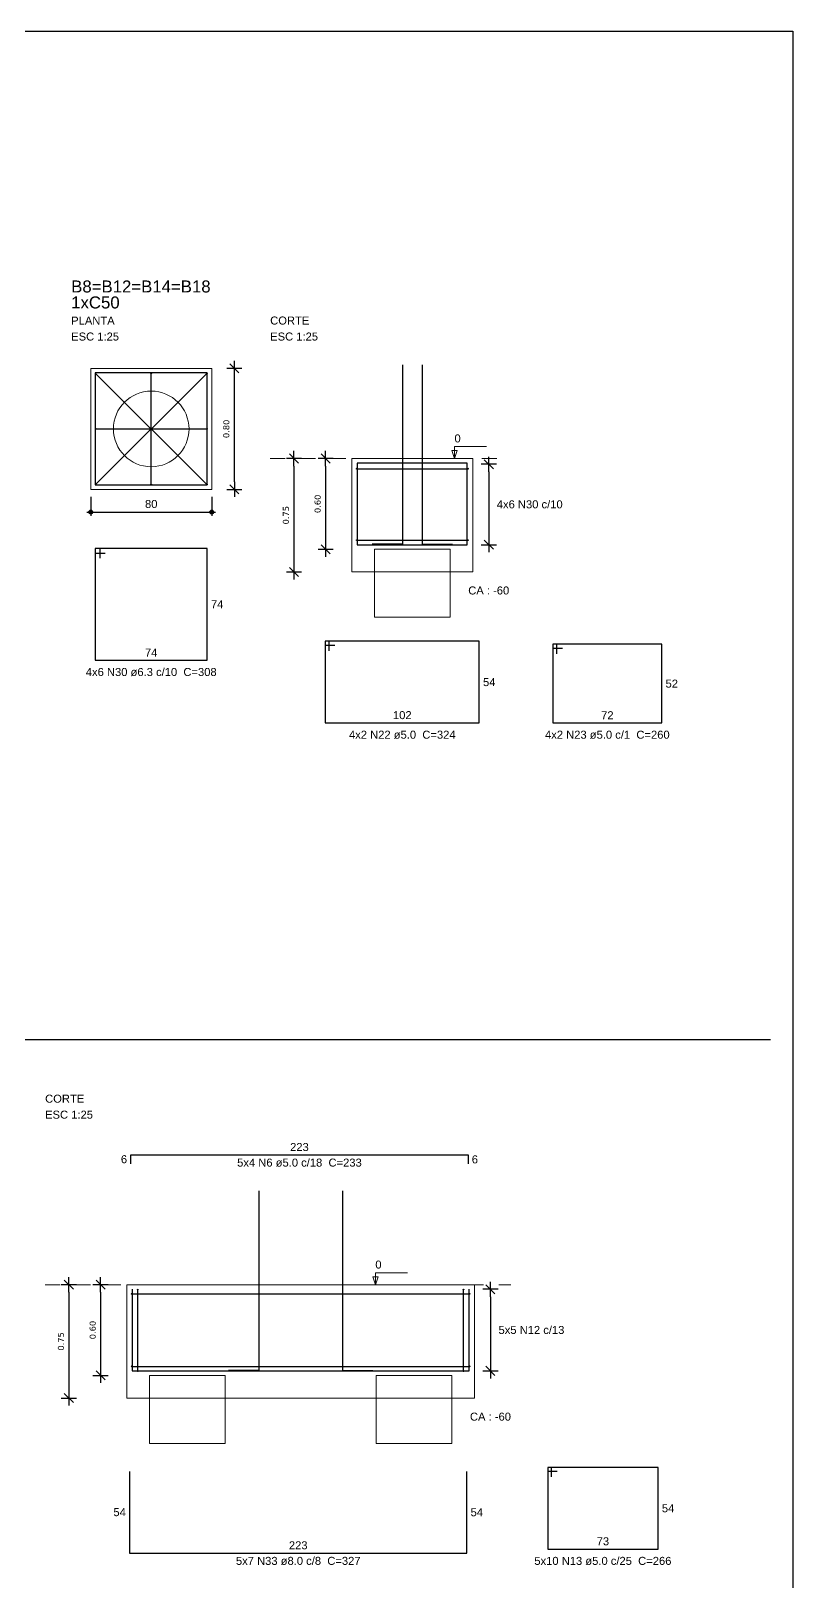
# Model space of a CAD drawing. Extents: x 25 to 1028, y -81 to 176.
# Drawn here: x 878.68 to 883.72, y -7.76 to 2.49 of the extents above; entities that cross this region are included whole.
import ezdxf

# ---------------------------------------------------------------- set-up
doc = ezdxf.new("R2010")
doc.units = 0
doc.header["$LTSCALE"] = 0.3
doc.header["$PDSIZE"] = 0.1
doc.linetypes.add('DOT2', pattern=[3.175, 0, -3.175])
doc.layers.get('0').update_dxf_attribs({"linetype": 'CONTINUOUS'})
doc.layers.get('Defpoints').update_dxf_attribs({"linetype": 'CONTINUOUS'})
doc.layers.add('ARQ-CTA-1_025', color=1, linetype='CONTINUOUS')
for name, color, linetype, lineweight in [('DT-Barras na forma', 2, 'CONTINUOUS', 30), ('DT-Barras rebatidas', 2, 'CONTINUOUS', 30), ('DT-Forma', 5, 'CONTINUOUS', 5), ('DT-Pontilhado', 9, 'DOT2', 5), ('DT-Textos', 7, 'CONTINUOUS', 5), ('DT-Título', 3, 'CONTINUOUS', 20), ('LC-Estacas dos blocos', 1, 'CONTINUOUS', 20)]:
    doc.layers.add(name, color=color, linetype=linetype, lineweight=lineweight)
doc.layers.add('VPort', color=45, linetype='CONTINUOUS', plot=False)
doc.styles.add('Arial', font='arial.ttf')
doc.styles.add('FNDE Texto Cota 0025', font='verdana.ttf', dxfattribs={"height": 0.04})
doc.dimstyles.new('FNDE 1-0025', dxfattribs={"dimscale": 5, "dimtxt": 0.04, "dimasz": 0.01, "dimexe": 0.15, "dimexo": 0.15, "dimgap": 0.005, "dimtad": 1, "dimzin": 1, "dimdsep": 46, "dimtxsty": 'FNDE Texto Cota 0025', "dimblk": 'tic', "dimcen": 0.015, "dimdle": 0.15, "dimse1": 1, "dimse2": 1, "dimclrd": 251, "dimclre": 251, "dimclrt": 256, "dimaunit": 1, "dimadec": 3, "dimazin": 0, "dimtfac": 1, "dimtix": 1, "dimtmove": 2, "dimatfit": 3, "dimfxl": 0.15, "dimtvp": 1, "dimtolj": 1, "dimtzin": 0, "dimarcsym": 0})

# ---------------------------------------------------------------- blocks, each defined once
blk = doc.blocks.new('tic')
at = {"color": 251}
for p, q in [((-1, 0), (1, 0)), ((0, -1), (0, 1))]:
    blk.add_line(p, q, dxfattribs=at)
blk.add_line((-0.6, -0.6), (0.6, 0.6))
blk = doc.blocks.new('*D672')
at = {"layer": 'ARQ-CTA-1_025', "color": 251, "lineweight": -2}
blk.add_line((879.142, -5.851), (879.142, -6.351), dxfattribs=at)
at = {"layer": 'Defpoints', "color": 0}
for p in [(879.315, -5.801), (879.142, -6.401), (879.315, -6.401)]:
    blk.add_point(p, dxfattribs=at)
at = {"layer": 'ARQ-CTA-1_025', "color": 251, "lineweight": -2, "xscale": 0.05, "yscale": 0.05, "zscale": 0.05}
for p, rotation in [((879.142, -5.801), 90), ((879.142, -6.401), 270)]:
    blk.add_blockref('tic', p, dxfattribs=dict(at, rotation=rotation))
at = {"layer": 'ARQ-CTA-1_025', "insert": (879.09, -6.101), "char_height": 0.04, "attachment_point": 5, "rotation": 90, "style": 'FNDE Texto Cota 0025'}
blk.add_mtext('\\A1;0.60', dxfattribs=at)
blk = doc.blocks.new('*D673')
at = {"layer": 'ARQ-CTA-1_025', "color": 251, "lineweight": -2}
blk.add_line((878.932, -5.851), (878.932, -6.501), dxfattribs=at)
at = {"layer": 'Defpoints', "color": 0}
for p in [(879.315, -5.801), (878.932, -6.551), (879.315, -6.551)]:
    blk.add_point(p, dxfattribs=at)
at = {"layer": 'ARQ-CTA-1_025', "color": 251, "lineweight": -2, "xscale": 0.05, "yscale": 0.05, "zscale": 0.05}
for p, rotation in [((878.932, -5.801), 90), ((878.932, -6.551), 270)]:
    blk.add_blockref('tic', p, dxfattribs=dict(at, rotation=rotation))
at = {"layer": 'ARQ-CTA-1_025', "insert": (878.88, -6.176), "char_height": 0.04, "attachment_point": 5, "rotation": 90, "style": 'FNDE Texto Cota 0025'}
blk.add_mtext('\\A1;0.75', dxfattribs=at)
blk = doc.blocks.new('*D674')
at = {"layer": 'ARQ-CTA-1_025', "color": 251, "lineweight": -2}
blk.add_line((881.721, -5.881), (881.721, -6.321), dxfattribs=at)
at = {"layer": 'Defpoints', "color": 0}
for p in [(881.615, -5.831), (881.615, -6.371), (881.721, -6.371)]:
    blk.add_point(p, dxfattribs=at)
at = {"layer": 'ARQ-CTA-1_025', "color": 251, "lineweight": -2, "xscale": 0.05, "yscale": 0.05, "zscale": 0.05}
for p, rotation in [((881.721, -5.831), 90), ((881.721, -6.371), 270)]:
    blk.add_blockref('tic', p, dxfattribs=dict(at, rotation=rotation))
blk = doc.blocks.new('*D693')
at = {"layer": 'ARQ-CTA-1_025', "color": 251, "lineweight": -2}
blk.add_line((880.027, -0.49), (880.027, 0.21), dxfattribs=at)
at = {"layer": 'Defpoints', "color": 0}
for p in [(879.877, 0.26), (880.027, 0.26), (879.877, -0.54)]:
    blk.add_point(p, dxfattribs=at)
at = {"layer": 'ARQ-CTA-1_025', "color": 251, "lineweight": -2, "xscale": 0.05, "yscale": 0.05, "zscale": 0.05}
for p, rotation in [((880.027, 0.26), 90), ((880.027, -0.54), 270)]:
    blk.add_blockref('tic', p, dxfattribs=dict(at, rotation=rotation))
at = {"layer": 'ARQ-CTA-1_025', "insert": (879.974, -0.14), "char_height": 0.04, "attachment_point": 5, "rotation": 90, "style": 'FNDE Texto Cota 0025'}
blk.add_mtext('\\A1;0.80', dxfattribs=at)
blk = doc.blocks.new('*D694')
at = {"layer": 'ARQ-CTA-1_025', "color": 251, "lineweight": -2}
blk.add_line((880.631, -0.386), (880.631, -0.886), dxfattribs=at)
at = {"layer": 'Defpoints', "color": 0}
for p in [(880.804, -0.336), (880.631, -0.936), (880.804, -0.936)]:
    blk.add_point(p, dxfattribs=at)
at = {"layer": 'ARQ-CTA-1_025', "color": 251, "lineweight": -2, "xscale": 0.05, "yscale": 0.05, "zscale": 0.05}
for p, rotation in [((880.631, -0.336), 90), ((880.631, -0.936), 270)]:
    blk.add_blockref('tic', p, dxfattribs=dict(at, rotation=rotation))
at = {"layer": 'ARQ-CTA-1_025', "insert": (880.578, -0.636), "char_height": 0.04, "attachment_point": 5, "rotation": 90, "style": 'FNDE Texto Cota 0025'}
blk.add_mtext('\\A1;0.60', dxfattribs=at)
blk = doc.blocks.new('*D695')
at = {"layer": 'ARQ-CTA-1_025', "color": 251, "lineweight": -2}
blk.add_line((880.421, -0.386), (880.421, -1.036), dxfattribs=at)
at = {"layer": 'Defpoints', "color": 0}
for p in [(880.804, -0.336), (880.421, -1.086), (880.804, -1.086)]:
    blk.add_point(p, dxfattribs=at)
at = {"layer": 'ARQ-CTA-1_025', "color": 251, "lineweight": -2, "xscale": 0.05, "yscale": 0.05, "zscale": 0.05}
for p, rotation in [((880.421, -0.336), 90), ((880.421, -1.086), 270)]:
    blk.add_blockref('tic', p, dxfattribs=dict(at, rotation=rotation))
at = {"layer": 'ARQ-CTA-1_025', "insert": (880.368, -0.711), "char_height": 0.04, "attachment_point": 5, "rotation": 90, "style": 'FNDE Texto Cota 0025'}
blk.add_mtext('\\A1;0.75', dxfattribs=at)
blk = doc.blocks.new('*D696')
at = {"layer": 'ARQ-CTA-1_025', "color": 251, "lineweight": -2}
blk.add_line((881.71, -0.424), (881.71, -0.856), dxfattribs=at)
at = {"layer": 'Defpoints', "color": 0}
for p in [(881.604, -0.374), (881.604, -0.906), (881.71, -0.906)]:
    blk.add_point(p, dxfattribs=at)
at = {"layer": 'ARQ-CTA-1_025', "color": 251, "lineweight": -2, "xscale": 0.05, "yscale": 0.05, "zscale": 0.05}
for p, rotation in [((881.71, -0.374), 90), ((881.71, -0.906), 270)]:
    blk.add_blockref('tic', p, dxfattribs=dict(at, rotation=rotation))

msp = doc.modelspace()

# ---------------------------------------------------------------- linework, layer by layer
at = {"layer": 'ARQ-CTA-1_025'}
for p, q in [((879.07711807, -0.5903125), (879.07711807, -0.7153125)), ((879.87711807, -0.5903125), (879.87711807, -0.7153125)), ((879.05211807, -0.6903125), (879.90211807, -0.6903125))]:
    msp.add_line(p, q, dxfattribs=at)
at = {"layer": 'ARQ-CTA-1_025', "const_width": 0.0125}
for points in [[(879.08336807, -0.6903125, 1), (879.07086807, -0.6903125, 1)], [(879.88336807, -0.6903125, 1), (879.87086807, -0.6903125, 1)]]:
    msp.add_lwpolyline(points, format="xyb", close=True, dxfattribs=at)
at = {"layer": 'ARQ-CTA-1_025'}
for centre in [(879.07711807, -0.6903125), (879.87711807, -0.6903125)]:
    msp.add_circle(centre, 0.0125, dxfattribs=at)
at = {"layer": 'DT-Barras na forma'}
for p, q in [((879.10961807, 0.2271875), (879.84461807, -0.5078125)), ((879.10961807, -0.5078125), (879.84461807, 0.2271875)), ((879.47711807, -0.5078125), (879.47711807, 0.2271875)), ((879.10961807, -0.1403125), (879.84461807, -0.1403125)), ((880.83706807, -0.40366875), (881.57076807, -0.40366875)), ((881.56761807, -0.36616875), (880.84021807, -0.36616875)), ((880.84021807, -0.36616875), (880.84021807, -0.90616875)), ((881.56761807, -0.90616875), (881.56761807, -0.36616875)), ((880.83706807, -0.87616875), (881.57076807, -0.87616875)), ((880.84021807, -0.90616875), (881.56761807, -0.90616875)), ((879.35040914, -5.83106122), (879.35040914, -6.37106122)), ((879.38790914, -6.37356122), (879.38790914, -5.83356122)), ((881.54290914, -6.37356122), (881.54290914, -5.83356122)), ((881.58040914, -6.37106122), (881.58040914, -5.83106122)), ((879.34790914, -5.86106122), (881.58290914, -5.86106122)), ((879.34790914, -6.34106122), (881.58290914, -6.34106122)), ((879.35040914, -6.37106122), (881.58040914, -6.37106122))]:
    msp.add_line(p, q, dxfattribs=at)
msp.add_lwpolyline([(879.10711807, 0.2296875), (879.10711807, -0.5103125), (879.84711807, -0.5103125), (879.84711807, 0.2296875), (879.10711807, 0.2296875)], close=True, dxfattribs=at)
for centre, radius in [((879.10961807, 0.2271875), 0.0025), ((879.47711807, 0.2271875), 0.0025), ((879.84461807, 0.2271875), 0.0025), ((879.10961807, -0.1403125), 0.0025), ((879.84461807, -0.1403125), 0.0025), ((880.83706807, -0.40366875), 0.00315), ((881.57076807, -0.40366875), 0.00315), ((879.10961807, -0.5078125), 0.0025), ((879.47711807, -0.5078125), 0.0025), ((879.84461807, -0.5078125), 0.0025), ((880.83706807, -0.87616875), 0.00315), ((880.84021807, -0.90616875), 0.0001), ((880.84021807, -0.90616875), 0.0001), ((881.57076807, -0.87616875), 0.00315), ((879.38790914, -5.83356122), 0.0025), ((881.54290914, -5.83356122), 0.0025), ((879.34790914, -5.86106122), 0.0025), ((881.58290914, -5.86106122), 0.0025), ((879.34790914, -6.34106122), 0.0025), ((881.58290914, -6.34106122), 0.0025), ((879.38790914, -6.37356122), 0.0025), ((881.54290914, -6.37356122), 0.0025)]:
    msp.add_circle(centre, radius, dxfattribs=at)
at = {"layer": 'DT-Barras rebatidas'}
for p, q in [((879.1386181, -0.9303125), (879.1071181, -0.93031251)), ((879.1071181, -0.93031251), (879.10711811, -1.67031251)), ((879.84711835, -0.93031251), (879.10711835, -0.93031277)), ((879.10711835, -0.93031277), (879.10711835, -0.96181277)), ((879.10711835, -0.96181277), (879.17286835, -0.96181277)), ((879.13861807, -0.9960625), (879.1386181, -0.9303125)), ((879.84711811, -1.67031251), (879.84711835, -0.93031251)), ((880.65361384, -1.54501875), (880.62861384, -1.54501876)), ((880.62861384, -1.54501876), (880.62861385, -2.08501876)), ((881.64684779, -1.54501876), (880.62861403, -1.54501911)), ((880.62861403, -1.54501911), (880.62861403, -1.57001911)), ((880.62861403, -1.57001911), (880.69111403, -1.57001911)), ((880.65361382, -1.60751875), (880.65361384, -1.54501875)), ((881.64684761, -2.08501876), (881.64684779, -1.54501876)), ((882.15904759, -1.56501875), (882.13404759, -1.56501876)), ((882.13404759, -1.56501876), (882.1340476, -2.08501876)), ((882.85404777, -1.56501876), (882.13404777, -1.56501901)), ((882.13404777, -1.56501901), (882.13404777, -1.59001901)), ((882.13404777, -1.59001901), (882.19654777, -1.59001901)), ((882.15904757, -1.62751875), (882.15904759, -1.56501875)), ((882.8540476, -2.08501876), (882.85404777, -1.56501876)), ((879.10711811, -1.67031251), (879.84711811, -1.67031251)), ((880.62861385, -2.08501876), (881.64684761, -2.08501876)), ((882.1340476, -2.08501876), (882.8540476, -2.08501876)), ((879.34246664, -5.00192997), (879.34246666, -4.94192997)), ((879.34246666, -4.94192997), (881.57246666, -4.94192997)), ((881.57246666, -4.94192997), (881.57246666, -5.00192997)), ((879.33452414, -7.03638622), (879.33452415, -7.57638622)), ((881.56452415, -7.57638622), (881.56452433, -7.03638622)), ((882.12467416, -7.00991122), (882.09967416, -7.00991123)), ((882.09967416, -7.00991123), (882.09967417, -7.54991123)), ((882.82967435, -7.00991123), (882.09967435, -7.00991148)), ((882.09967435, -7.00991148), (882.09967435, -7.03491148)), ((882.09967435, -7.03491148), (882.16217435, -7.03491148)), ((882.12467414, -7.07241122), (882.12467416, -7.00991122)), ((882.82967417, -7.54991123), (882.82967435, -7.00991123)), ((879.33452415, -7.57638622), (881.56452415, -7.57638622)), ((882.09967417, -7.54991123), (882.82967417, -7.54991123))]:
    msp.add_line(p, q, dxfattribs=at)
for points in [[(881.13891807, 0.2846875), (881.13891807, -0.90316875), (880.93891807, -0.90316875)], [(881.26891807, 0.2846875), (881.26891807, -0.90316875), (881.46891807, -0.90316875)], [(880.18840914, -5.18020497), (880.18840914, -6.36806122), (879.98840914, -6.36806122)], [(880.74240914, -5.18020497), (880.74240914, -6.36806122), (880.94240914, -6.36806122)]]:
    msp.add_lwpolyline(points, dxfattribs=at)
at = {"layer": 'DT-Forma'}
for points in [[(879.07711807, 0.2596875), (879.07711807, -0.5403125), (879.87711807, -0.5403125), (879.87711807, 0.2596875), (879.07711807, 0.2596875)], [(880.80391807, -1.08616875), (880.80391807, -0.33616875), (881.60391807, -0.33616875), (881.60391807, -1.08616875), (880.80391807, -1.08616875)], [(880.95391807, -1.38616875), (880.95391807, -0.93616875), (881.45391807, -0.93616875), (881.45391807, -1.38616875), (880.95391807, -1.38616875)], [(879.31540914, -6.55106122), (879.31540914, -5.80106122), (881.61540914, -5.80106122), (881.61540914, -6.55106122), (879.31540914, -6.55106122)], [(879.46540914, -6.85106122), (879.46540914, -6.40106122), (879.96540914, -6.40106122), (879.96540914, -6.85106122), (879.46540914, -6.85106122)], [(880.96540914, -6.85106122), (880.96540914, -6.40106122), (881.46540914, -6.40106122), (881.46540914, -6.85106122), (880.96540914, -6.85106122)]]:
    msp.add_lwpolyline(points, close=True, dxfattribs=at)
at = {"layer": 'DT-Pontilhado', "ltscale": 0.05}
for p, q in [((880.26391807, -0.33616875), (881.84391807, -0.33616875)), ((881.28891807, -0.33616875), (881.60661807, -0.33616875)), ((878.77540914, -5.80106122), (881.85540914, -5.80106122)), ((880.76540914, -5.80106122), (881.08310914, -5.80106122))]:
    msp.add_line(p, q, dxfattribs=at)
at = {"layer": 'DT-Textos'}
for points in [[(881.50071807, -0.28321875), (881.48306807, -0.33616875), (881.46541807, -0.28321875), (881.50071807, -0.28321875)], [(880.97720914, -5.74811122), (880.95955914, -5.80106122), (880.94190914, -5.74811122), (880.97720914, -5.74811122)]]:
    msp.add_lwpolyline(points, close=True, dxfattribs=at)
for points in [[(881.48306807, -0.33616875), (881.48306807, -0.25674375), (881.69486807, -0.25674375)], [(880.95955914, -5.80106122), (880.95955914, -5.72163622), (881.17135914, -5.72163622)]]:
    msp.add_lwpolyline(points, dxfattribs=at)
at = {"layer": 'LC-Estacas dos blocos'}
msp.add_circle((879.47711807, -0.1403125), 0.25, dxfattribs=at)
at = {"layer": 'VPort'}
msp.add_line((859.70405119, -4.18010944), (883.57238709, -4.18010944), dxfattribs=at)
msp.add_lwpolyline([(859.53511092, 2.4918399), (883.7220624, 2.4918399), (883.7220624, -15.68879616), (859.53511092, -15.68879616)], close=True, dxfattribs=at)

# ---------------------------------------------------------------- texts
at = {"layer": 'ARQ-CTA-1_025', "insert": (879.47723507, -0.663864), "char_height": 0.05295, "width": 0.12708, "attachment_point": 8, "line_spacing_factor": 0.798, "style": 'Arial'}
msp.add_mtext('80', dxfattribs=at)
at = {"layer": 'DT-Barras rebatidas', "color": 7, "char_height": 0.05295, "line_spacing_factor": 0.9, "style": 'Arial'}
for s, insert, width, attachment_point in [('4x6 N30 c/10', (881.76273507, -0.666364), 0.76248, 7), ('74', (879.87212239, -1.27383751), 0.22708, 1), ('74', (879.47711811, -1.64598901), 0.22708, 8), ('4x6 N30 ø6.3 c/10  C=308', (879.47723507, -1.776114), 1.52496, 8), ('54', (881.67185169, -1.78854376), 0.22708, 1), ('52', (882.87905168, -1.79854376), 0.22708, 1), ('102', (881.13773073, -2.06069526), 0.29062, 8), ('72', (882.4940476, -2.06069526), 0.22708, 8), ('4x2 N22 ø5.0  C=324', (881.13773507, -2.190864), 1.20726, 8), ('4x2 N23 ø5.0 c/1  C=260', (882.49398507, -2.190864), 1.46142, 8), ('223', (880.45746666, -4.91760647), 0.29062, 8), ('6', (879.31747342, -4.99840497), 0.16354, 9), ('5x4 N6 ø5.0 c/18  C=233', (880.45758239, -5.02130647), 1.46142, 8), ('6', (881.59746626, -4.94545497), 0.16354, 1), ('5x5 N12 c/13', (881.77433239, -6.12755647), 0.76248, 7), ('54', (879.30952379, -7.33286122), 0.22708, 9), ('54', (882.85468028, -7.25343623), 0.22708, 1), ('54', (881.58953025, -7.27991122), 0.22708, 1), ('73', (882.46467417, -7.52558773), 0.22708, 8), ('223', (880.44952415, -7.55206272), 0.29062, 8), ('5x7 N33 ø8.0 c/8  C=327', (880.44958239, -7.65580647), 1.46142, 8), ('5x10 N13 ø5.0 c/25  C=266', (882.46458239, -7.65580647), 1.5885, 8)]:
    msp.add_mtext(s, dxfattribs=dict(at, insert=insert, width=width, attachment_point=attachment_point))
at = {"layer": 'DT-Textos', "attachment_point": 7, "line_spacing_factor": 0.798, "style": 'Arial'}
for s, insert, char_height, width in [('1xC50', (878.94773507, 0.65537275), 0.079425, 0.47655), ('PLANTA', (878.94773507, 0.549386), 0.05295, 0.38124), ('CORTE', (880.26398507, 0.549386), 0.05295, 0.3177), ('ESC 1:25', (878.94773507, 0.443636), 0.05295, 0.50832), ('ESC 1:25', (880.26398507, 0.443636), 0.05295, 0.50832), ('0', (881.48298507, -0.230364), 0.05295, 0.06354), ('CA : -60', (881.57398507, -1.236114), 0.05295, 0.50832), ('CORTE', (878.77533239, -4.59780647), 0.05295, 0.3177), ('ESC 1:25', (878.77533239, -4.70355647), 0.05295, 0.50832), ('0', (880.95958239, -5.69505647), 0.05295, 0.06354), ('CA : -60', (881.58533239, -6.70105647), 0.05295, 0.50832)]:
    msp.add_mtext(s, dxfattribs=dict(at, insert=insert, char_height=char_height, width=width))
at = {"layer": 'DT-Título', "insert": (878.94773507, 0.76112275), "char_height": 0.079425, "width": 1.33434, "attachment_point": 7, "line_spacing_factor": 0.798, "style": 'Arial'}
msp.add_mtext('B8=B12=B14=B18', dxfattribs=at)

# ---------------------------------------------------------------- dimensions: what is measured, and where the dimension line sits
at = {"layer": 'ARQ-CTA-1_025'}
for base, p1, p2, picture, middle in [((880.02711807, 0.2596875), (879.87711807, -0.5403125), (879.87711807, 0.2596875), '*D693', (879.97416807, -0.1403125)), ((880.42096807, -1.08616875), (880.80391807, -0.33616875), (880.80391807, -1.08616875), '*D695', (880.36801807, -0.71116875)), ((880.63096807, -0.93616875), (880.80391807, -0.33616875), (880.80391807, -0.93616875), '*D694', (880.57801807, -0.63616875)), ((878.93245914, -6.55106122), (879.31540914, -5.80106122), (879.31540914, -6.55106122), '*D673', (878.87950914, -6.17606122)), ((879.14245914, -6.40106122), (879.31540914, -5.80106122), (879.31540914, -6.40106122), '*D672', (879.08950914, -6.10106122))]:
    dim = msp.add_linear_dim(base=base, p1=p1, p2=p2, angle=90, dimstyle='FNDE 1-0025', dxfattribs=at)
    dim.commit()
    dim.dimension.update_dxf_attribs({"geometry": picture, "text_midpoint": middle, "dimtype": 160})
for base, p1, p2, picture, middle in [((881.70981807, -0.90616875), (881.60391807, -0.37366875), (881.60391807, -0.90616875), '*D696', (881.68334307, -0.63991875)), ((881.72130914, -6.37106122), (881.61540914, -5.83106122), (881.61540914, -6.37106122), '*D674', (881.69483414, -6.10106122))]:
    dim = msp.add_linear_dim(base=base, p1=p1, p2=p2, angle=90, text=' ', dimstyle='FNDE 1-0025', dxfattribs=at)
    dim.commit()
    dim.dimension.update_dxf_attribs({"geometry": picture, "text_midpoint": middle, "dimtype": 160})

doc.saveas('drawing.dxf')
